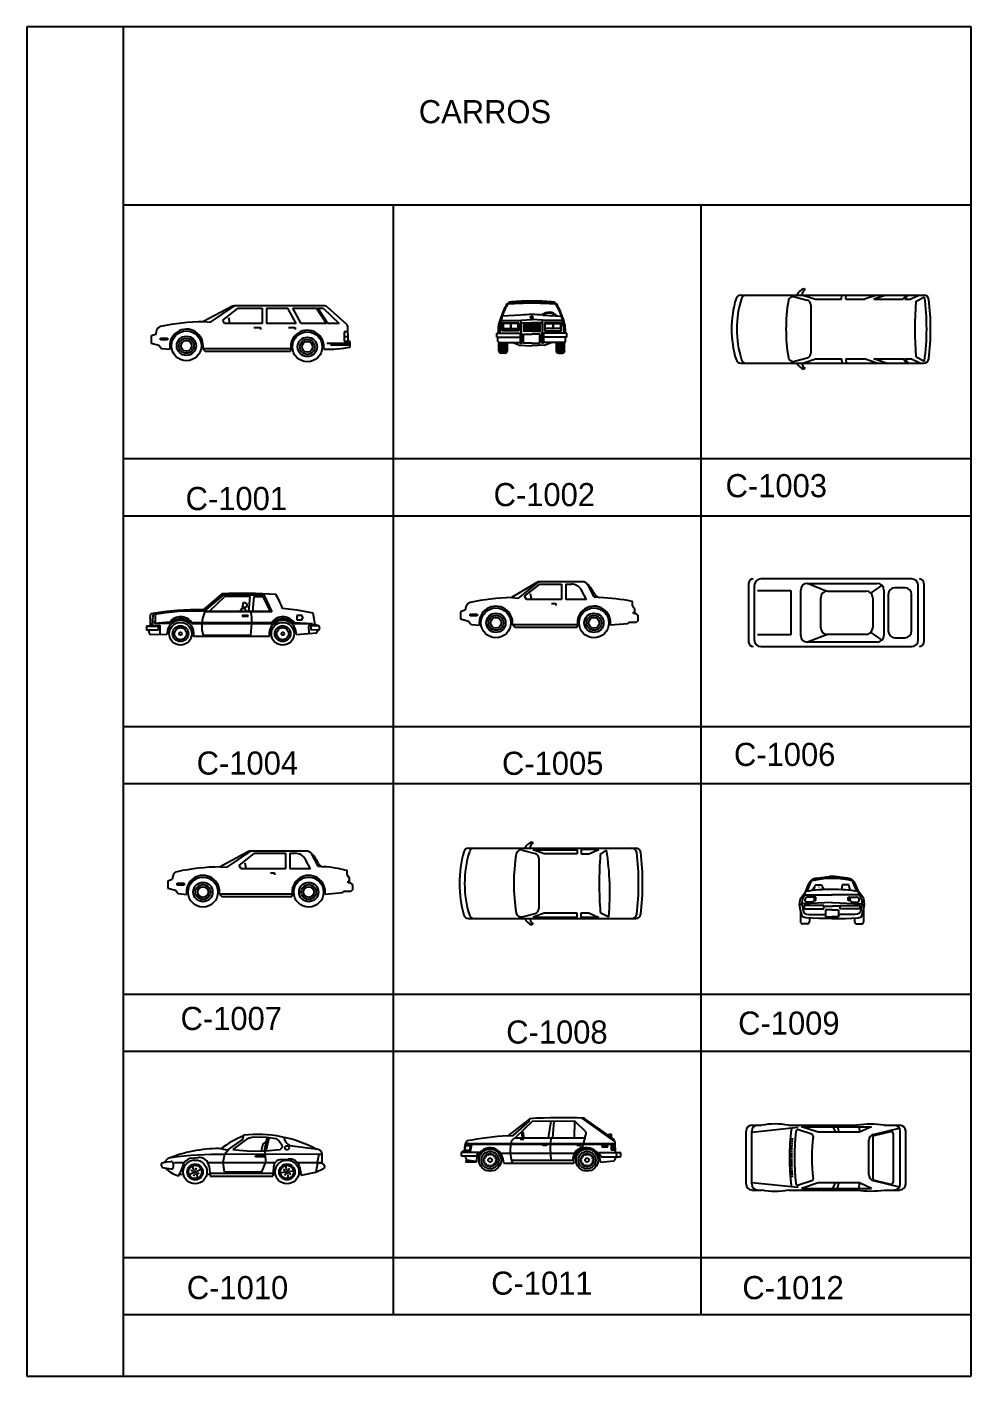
# Model space of a CAD drawing. Extents: x -106 to -5, y -44 to 31.
# Drawn here: x -106.35 to -81.85, y -5.33 to 29.67 of the extents above; entities that cross this region are included whole.
import ezdxf

# ---------------------------------------------------------------- set-up
doc = ezdxf.new("R2010")
doc.units = 0
doc.header["$LTSCALE"] = 100
doc.header["$MEASUREMENT"] = 0
for name, color, linetype in [('AUT', 2, 'CONTINUOUS'), ('C-CARRO', 2, 'CONTINUOUS'), ('FOLHA', 3, 'CONTINUOUS'), ('P-ARVORE', 2, 'CONTINUOUS')]:
    doc.layers.add(name, color=color, linetype=linetype)

# ---------------------------------------------------------------- blocks, each defined once
blk = doc.blocks.new('AUTG1L')
at = {"layer": 'AUT'}
for p, q in [((1.179, 1.41), (0.443, 1.015)), ((0.629, 1.004), (1.214, 1.403)), ((3.572, 1.425), (1.239, 1.425)), ((0.943, 1.052), (1.341, 1.367)), ((0.992, 0.968), (0.943, 1.052)), ((1.09, 1.12), (1.116, 0.988)), ((1.341, 1.367), (1.962, 1.367)), ((1.962, 1.367), (1.962, 0.968)), ((2.074, 1.367), (2.074, 0.968)), ((2.074, 1.367), (2.634, 1.367)), ((2.847, 0.968), (2.634, 1.367)), ((2.975, 0.968), (2.762, 1.367)), ((2.762, 1.367), (3.38, 1.367)), ((3.637, 0.968), (3.38, 1.367)), ((3.671, 0.968), (3.414, 1.367)), ((3.414, 1.367), (3.547, 1.367)), ((3.547, 1.367), (3.968, 0.968)), ((4.174, 0.935), (3.657, 1.393)), ((-0.781, 0.773), (-0.796, 0.686)), ((0.443, 1.015), (0.629, 1.004)), ((1.962, 0.968), (0.992, 0.968)), ((1.751, 0.861), (1.919, 0.861)), ((1.919, 0.861), (1.919, 0.808)), ((2.847, 0.968), (2.074, 0.968)), ((2.652, 0.861), (2.82, 0.861)), ((2.82, 0.861), (2.82, 0.808)), ((3.637, 0.968), (2.975, 0.968)), ((3.968, 0.968), (3.671, 0.968)), ((4.098, 0.752), (4.098, 0.513)), ((4.195, 0.752), (4.098, 0.752)), ((4.192, 0.889), (4.174, 0.935)), ((4.2, 0.508), (4.192, 0.889)), ((-0.796, 0.686), (-0.916, 0.645)), ((-0.916, 0.645), (-0.916, 0.461)), ((-0.916, 0.461), (-0.713, 0.407)), ((-0.713, 0.407), (-0.644, 0.32)), ((-0.67, 0.544), (-0.67, 0.59)), ((-0.67, 0.59), (-0.487, 0.59)), ((-0.487, 0.544), (-0.67, 0.544)), ((-0.487, 0.59), (-0.487, 0.544)), ((3.643, 0.46), (4.253, 0.46)), ((4.253, 0.404), (3.735, 0.404)), ((4.098, 0.633), (4.197, 0.633)), ((4.098, 0.513), (4.2, 0.513)), ((4.253, 0.498), (4.2, 0.508)), ((4.253, 0.355), (4.253, 0.498)), ((-0.644, 0.32), (-0.423, 0.301)), ((0.424, 0.308), (0.489, 0.249)), ((2.71, 0.308), (0.424, 0.308)), ((0.489, 0.249), (2.699, 0.249)), ((2.699, 0.249), (2.713, 0.284))]:
    blk.add_line(p, q, dxfattribs=at)
for centre, radius in [((0, 0.388), 0.388), ((3.138, 0.361), 0.388), ((0, 0.388), 0.251), ((0, 0.388), 0.194), ((0, 0.388), 0.138), ((3.138, 0.361), 0.251), ((3.138, 0.361), 0.194), ((3.138, 0.361), 0.138)]:
    blk.add_circle(centre, radius, dxfattribs=at)
for centre, radius, start, end in [((1.239, 1.298), 0.127, 90, 118.2288), ((1.285, 1.298), 0.127, 90, 124.3098), ((3.572, 1.298), 0.127, 48.4809, 90), ((-0.637, 0.748), 0.146, 103.7698, 170.0913), ((0.58, -5.219), 6.235, 91.2527, 101.5815), ((0, 0.388), 0.432, 349.2116, 191.6283), ((3.138, 0.361), 0.432, 351.5095, 190.2975), ((3.617, 3.818), 3.521, 269.1466, 280.402)]:
    blk.add_arc(centre, radius, start, end, dxfattribs=at)
blk = doc.blocks.new('AUTG1P')
at = {"layer": 'AUT'}
for p, q in [((0.236, 0.881), (4.992, 0.881)), ((1.631, 0.835), (1.964, 0.748)), ((1.847, 0.881), (2.175, 0.775)), ((1.911, 1.024), (1.87, 1.041)), ((2.175, 0.775), (2.851, 0.775)), ((2.851, 0.775), (2.859, 0.881)), ((2.962, 0.775), (2.971, 0.881)), ((2.962, 0.775), (3.453, 0.775)), ((3.773, 0.881), (3.453, 0.775)), ((4.014, 0.881), (3.694, 0.775)), ((3.694, 0.775), (4.455, 0.775)), ((4.543, 0.881), (4.455, 0.775)), ((4.584, 0.881), (4.496, 0.775)), ((4.496, 0.775), (4.649, 0.775)), ((4.882, 0.881), (4.649, 0.775)), ((4.786, 0.721), (5.007, 0.835)), ((2.058, 0.625), (2.058, -0.625)), ((0.236, -0.881), (4.991, -0.881)), ((1.631, -0.835), (1.964, -0.748)), ((1.847, -0.881), (2.175, -0.775)), ((1.911, -1.024), (1.87, -1.041)), ((2.175, -0.775), (2.851, -0.775)), ((2.851, -0.775), (2.859, -0.881)), ((2.962, -0.775), (3.453, -0.775)), ((2.962, -0.775), (2.971, -0.881)), ((3.773, -0.881), (3.453, -0.775)), ((3.694, -0.775), (4.455, -0.775)), ((4.014, -0.881), (3.694, -0.775)), ((4.543, -0.881), (4.455, -0.775)), ((4.496, -0.775), (4.649, -0.775)), ((4.584, -0.881), (4.496, -0.775)), ((4.882, -0.881), (4.649, -0.775)), ((4.786, -0.721), (5.006, -0.835))]:
    blk.add_line(p, q, dxfattribs=at)
for centre, radius, start, end in [((2.788, 0), 2.788, 163.488, 196.512), ((0.236, 0.754), 0.127, 90, 162.5507), ((2.771, 0), 2.636, 162.4547, 197.5453), ((0.378, 0.754), 0.127, 90, 161.4637), ((5.801, 0), 4.389, 170.3674, 189.6326), ((1.599, 0.713), 0.127, 75.2564, 170.0648), ((1.973, 0.757), 0.303, 109.7944, 155.6458), ((2.008, 0.871), 0.18, 122.3474, 176.7713), ((1.931, 0.625), 0.127, 0, 75.2564), ((14.082, 0), 9.324, 175.5628, 184.4372), ((4.992, 0.754), 0.127, 7.3566, 90), ((-1.104, 0.004), 6.167, 352.1826, 7.7434), ((-1.173, 0.004), 6.338, 352.9752, 6.9455), ((1.931, -0.625), 0.127, 284.7436, 0), ((0.236, -0.754), 0.127, 197.4493, 270), ((0.378, -0.754), 0.127, 198.5363, 270), ((1.599, -0.713), 0.127, 189.9352, 284.7436), ((1.973, -0.757), 0.303, 204.3542, 250.2056), ((2.008, -0.871), 0.18, 183.2287, 237.6526), ((4.991, -0.754), 0.127, 270, 352.5594)]:
    blk.add_arc(centre, radius, start, end, dxfattribs=at)
blk = doc.blocks.new('AUTM1F')
at = {"layer": 'AUT'}
for p, q in [((-0.791, 0.843), (-0.828, 0.848)), ((-0.799, 0.805), (-0.828, 0.672)), ((-0.8, 0.844), (-0.28, 0.844)), ((-0.776, 0.925), (-0.795, 0.806)), ((-0.284, 0.99), (-0.776, 0.964)), ((-0.767, 0.579), (-0.767, 0.788)), ((-0.767, 0.788), (-0.332, 0.788)), ((-0.747, 0.749), (-0.747, 0.657)), ((-0.574, 0.768), (-0.728, 0.768)), ((-0.555, 0.749), (-0.555, 0.657)), ((-0.542, 0.749), (-0.542, 0.657)), ((-0.369, 0.768), (-0.523, 0.768)), ((-0.35, 0.657), (-0.35, 0.749)), ((-0.332, 0.788), (-0.332, 0.579)), ((-0.28, 0.86), (0, 0.877)), ((-0.28, 0.525), (-0.28, 0.86)), ((-0.28, 0.788), (0, 0.788)), ((0, 0.744), (-0.231, 0.744)), ((0.28, 0.86), (0, 0.877)), ((0.28, 0.788), (0, 0.788)), ((0, 0.744), (0.231, 0.744)), ((0.28, 0.525), (0.28, 0.86)), ((0.8, 0.844), (0.28, 0.844)), ((0.284, 0.99), (0.776, 0.964)), ((0.767, 0.788), (0.332, 0.788)), ((0.332, 0.788), (0.332, 0.579)), ((0.35, 0.657), (0.35, 0.749)), ((0.369, 0.768), (0.523, 0.768)), ((0.542, 0.749), (0.542, 0.657)), ((0.555, 0.749), (0.555, 0.657)), ((0.574, 0.768), (0.728, 0.768)), ((0.747, 0.749), (0.747, 0.657)), ((0.767, 0.579), (0.767, 0.788)), ((0.776, 0.925), (0.795, 0.806)), ((0.791, 0.843), (0.828, 0.848)), ((0.799, 0.805), (0.828, 0.672)), ((-0.911, 0.516), (-0.303, 0.516)), ((-0.911, 0.415), (-0.911, 0.516)), ((-0.911, 0.415), (-0.303, 0.415)), ((-0.877, 0.305), (-0.877, 0.415)), ((-0.828, 0.672), (-0.828, 0.516)), ((-0.332, 0.579), (-0.767, 0.579)), ((-0.728, 0.638), (-0.574, 0.638)), ((-0.523, 0.638), (-0.369, 0.638)), ((-0.303, 0.525), (-0.303, 0.262)), ((-0.258, 0.525), (-0.303, 0.525)), ((-0.258, 0.262), (-0.258, 0.525)), ((-0.258, 0.415), (-0.213, 0.415)), ((0, 0.7), (-0.231, 0.7)), ((0, 0.656), (-0.231, 0.656)), ((0, 0.612), (-0.231, 0.612)), ((0, 0.568), (-0.231, 0.568)), ((-0.213, 0.26), (-0.213, 0.49)), ((-0.213, 0.49), (0, 0.49)), ((0, 0.7), (0.231, 0.7)), ((0, 0.656), (0.231, 0.656)), ((0, 0.612), (0.231, 0.612)), ((0, 0.568), (0.231, 0.568)), ((0.213, 0.49), (0, 0.49)), ((0.213, 0.26), (0.213, 0.49)), ((0.213, 0.415), (0.258, 0.415)), ((0.258, 0.525), (0.303, 0.525)), ((0.258, 0.262), (0.258, 0.525)), ((0.303, 0.525), (0.303, 0.262)), ((0.911, 0.516), (0.303, 0.516)), ((0.911, 0.415), (0.303, 0.415)), ((0.332, 0.579), (0.767, 0.579)), ((0.523, 0.638), (0.369, 0.638)), ((0.728, 0.638), (0.574, 0.638)), ((0.828, 0.672), (0.828, 0.516)), ((0.877, 0.305), (0.877, 0.415)), ((0.911, 0.415), (0.911, 0.516)), ((-0.853, 0.064), (-0.853, 0.275)), ((-0.844, 0.275), (-0.303, 0.275)), ((-0.835, 0.019), (-0.835, 0.275)), ((-0.79, 0), (-0.79, 0.275)), ((-0.699, 0), (-0.79, 0)), ((-0.745, 0), (-0.745, 0.275)), ((-0.699, 0), (-0.699, 0.275)), ((-0.654, 0.019), (-0.654, 0.275)), ((-0.636, 0.275), (-0.636, 0.064)), ((-0.334, 0.205), (-0.506, 0.274)), ((-0.334, 0.205), (0, 0.193)), ((-0.303, 0.262), (-0.258, 0.262)), ((-0.258, 0.275), (-0.213, 0.275)), ((0, 0.26), (-0.213, 0.26)), ((0, 0.26), (0.213, 0.26)), ((0.334, 0.205), (0, 0.193)), ((0.258, 0.275), (0.213, 0.275)), ((0.303, 0.262), (0.258, 0.262)), ((0.844, 0.275), (0.303, 0.275)), ((0.334, 0.205), (0.506, 0.274)), ((0.636, 0.275), (0.636, 0.064)), ((0.654, 0.019), (0.654, 0.275)), ((0.699, 0), (0.699, 0.275)), ((0.699, 0), (0.79, 0)), ((0.745, 0), (0.745, 0.275)), ((0.79, 0), (0.79, 0.275)), ((0.835, 0.019), (0.835, 0.275)), ((0.853, 0.064), (0.853, 0.275))]:
    blk.add_line(p, q, dxfattribs=at)
blk.add_circle((0, 0.927), 0.0306, dxfattribs=at)
for centre, radius, start, end in [((0.922, 0.374), 1.81, 151.3521, 162.173), ((0.654, 0.481), 1.502, 149.2485, 162.6299), ((-0.512, 1.154), 0.178, 94.3523, 150.4523), ((-0.548, 1.197), 0.102, 92.1583, 149.6553), ((-21.001, 544.482), 543.579, 272.15111, 272.21417), ((-21.001, 544.493), 543.579, 272.15597, 272.21417), ((0.076, -6.293), 7.648, 90.5709, 94.513), ((-0.076, -6.293), 7.648, 85.487, 89.4291), ((21.001, 544.493), 543.579, 267.78583, 267.84403), ((21.001, 544.482), 543.579, 267.78583, 267.84889), ((0.449, 0.781), 0.28, 42.5393, 131.317), ((0.512, 1.154), 0.178, 29.5477, 85.6477), ((0.548, 1.197), 0.102, 30.3447, 87.8417), ((-0.654, 0.481), 1.502, 17.3701, 30.7515), ((-0.922, 0.374), 1.81, 17.827, 28.6479), ((-0.043, 0.593), 0.83, 156.6262, 185.2936), ((-0.728, 0.749), 0.0191, 90, 180), ((-0.574, 0.749), 0.0191, 0, 90), ((-0.523, 0.749), 0.0191, 90, 180), ((-0.369, 0.749), 0.0191, 0, 90), ((0.076, -3.659), 4.663, 90.9364, 94.4278), ((-0.076, -3.659), 4.663, 85.5722, 89.0636), ((0.449, 0.781), 0.257, 48.1322, 125.8531), ((0.369, 0.749), 0.0191, 90, 180), ((0.523, 0.749), 0.0191, 0, 90), ((0.574, 0.749), 0.0191, 90, 180), ((0.728, 0.749), 0.0191, 0, 90), ((0.043, 0.593), 0.83, 354.7064, 23.3738), ((-0.728, 0.657), 0.0191, 180, 270), ((-0.574, 0.657), 0.0191, 270, 0), ((-0.523, 0.657), 0.0191, 180, 270), ((-0.369, 0.657), 0.0191, 270, 0), ((0.369, 0.657), 0.0191, 180, 270), ((0.523, 0.657), 0.0191, 270, 0), ((0.574, 0.657), 0.0191, 180, 270), ((0.728, 0.657), 0.0191, 270, 0), ((-0.839, 0.313), 0.0381, 192.4074, 270), ((-0.79, 0.064), 0.0635, 180, 270), ((-0.699, 0.064), 0.0635, 270, 360), ((0.699, 0.064), 0.0635, 180, 270), ((0.79, 0.064), 0.0635, 270, 0), ((0.839, 0.313), 0.0381, 270, 347.5926)]:
    blk.add_arc(centre, radius, start, end, dxfattribs=at)
blk = doc.blocks.new('AUTM1L')
at = {"layer": 'AUT'}
for p, q in [((1.076, 1.331), (0.592, 0.917)), ((1.116, 1.304), (0.613, 0.875)), ((1.155, 1.259), (0.756, 0.878)), ((1.093, 1.284), (1.02, 1.283)), ((1.116, 1.304), (2.166, 1.299)), ((1.807, 1.259), (1.155, 1.259)), ((1.623, 1.083), (1.625, 1.097)), ((1.625, 1.066), (1.623, 1.083)), ((1.625, 1.097), (1.637, 1.105)), ((1.625, 1.044), (1.625, 1.066)), ((1.637, 1.105), (1.655, 1.105)), ((1.655, 1.105), (1.674, 1.103)), ((1.674, 1.103), (1.691, 1.099)), ((1.691, 1.099), (1.705, 1.084)), ((1.705, 1.084), (1.714, 1.061)), ((1.714, 1.061), (1.72, 1.042)), ((1.773, 0.874), (1.807, 1.259)), ((1.877, 0.874), (1.91, 1.257)), ((1.91, 1.257), (2.141, 1.26)), ((2.141, 1.26), (2.324, 0.874)), ((2.166, 1.299), (2.369, 0.862)), ((-0.787, 0.695), (-0.768, 0.813)), ((-0.714, 0.78), (-0.734, 0.51)), ((-0.656, 0.791), (-0.656, 0.585)), ((2.346, 0.874), (0.613, 0.875)), ((0.687, 0.937), (0.615, 0.936)), ((2.369, 0.862), (0.639, 0.862)), ((1.55, 0.874), (1.601, 0.96)), ((1.597, 0.769), (1.597, 0.749)), ((1.753, 0.769), (1.597, 0.769)), ((1.597, 0.749), (1.753, 0.749)), ((1.601, 0.96), (1.631, 0.96)), ((1.605, 0.978), (1.611, 0.994)), ((1.655, 0.972), (1.605, 0.978)), ((1.611, 0.994), (1.618, 1.01)), ((1.618, 1.01), (1.62, 1.028)), ((1.62, 1.028), (1.625, 1.044)), ((1.631, 0.96), (1.648, 0.957)), ((1.648, 0.957), (1.67, 0.943)), ((1.691, 0.971), (1.655, 0.972)), ((1.67, 0.943), (1.692, 0.909)), ((1.705, 0.975), (1.691, 0.971)), ((1.692, 0.909), (1.701, 0.887)), ((1.701, 0.887), (1.705, 0.874)), ((1.714, 1.001), (1.705, 0.975)), ((1.72, 1.017), (1.714, 1.001)), ((1.72, 1.042), (1.72, 1.017)), ((1.753, 0.749), (1.753, 0.769)), ((3.028, 0.906), (2.645, 0.952)), ((3.16, 0.769), (3.019, 0.769)), ((3.019, 0.769), (3.019, 0.652)), ((3.444, 0.83), (3.028, 0.906)), ((3.16, 0.73), (3.16, 0.769)), ((3.498, 0.524), (3.444, 0.83)), ((-0.88, 0.486), (-0.881, 0.387)), ((-0.582, 0.387), (-0.881, 0.387)), ((-0.734, 0.51), (-0.88, 0.486)), ((-0.88, 0.486), (-0.582, 0.486)), ((-0.834, 0.388), (-0.812, 0.305)), ((-0.787, 0.695), (-0.79, 0.501)), ((-0.734, 0.51), (-0.534, 0.512)), ((-0.656, 0.585), (-0.728, 0.585)), ((-0.28, 0.592), (-0.672, 0.561)), ((-0.28, 0.561), (-0.672, 0.561)), ((-0.582, 0.486), (-0.582, 0.387)), ((-0.534, 0.512), (-0.534, 0.28)), ((0.294, 0.583), (2.361, 0.583)), ((0.294, 0.558), (2.348, 0.558)), ((1.846, 0.558), (1.815, 0.25)), ((2.348, 0.558), (2.372, 0.563)), ((2.361, 0.583), (2.372, 0.592)), ((2.946, 0.586), (3.423, 0.558)), ((2.946, 0.558), (3.423, 0.558)), ((3.019, 0.652), (3.16, 0.652)), ((3.16, 0.652), (3.16, 0.695)), ((3.326, 0.484), (3.333, 0.305)), ((3.498, 0.524), (3.364, 0.524)), ((3.384, 0.499), (3.384, 0.398)), ((3.601, 0.499), (3.384, 0.499)), ((3.384, 0.398), (3.612, 0.401)), ((3.601, 0.499), (3.498, 0.524)), ((3.536, 0.317), (3.569, 0.395)), ((3.612, 0.401), (3.601, 0.499)), ((-0.788, 0.286), (-0.357, 0.276)), ((-0.35, 0.3), (-0.293, 0.3)), ((0.291, 0.261), (0.352, 0.261)), ((0.344, 0.229), (2.308, 0.229)), ((1.815, 0.25), (0.588, 0.25)), ((2.304, 0.255), (2.361, 0.254)), ((2.946, 0.301), (3, 0.309)), ((3.002, 0.277), (3.536, 0.317))]:
    blk.add_line(p, q, dxfattribs=at)
for centre, radius in [((0, 0.294), 0.294), ((0, 0.294), 0.205), ((0, 0.294), 0.157), ((2.652, 0.294), 0.294), ((2.652, 0.294), 0.205), ((2.652, 0.294), 0.157), ((0, 0.294), 0.0365), ((2.652, 0.294), 0.0365)]:
    blk.add_circle(centre, radius, dxfattribs=at)
for centre, radius, start, end in [((1.599, -12.031), 13.373, 86.2497, 92.2389), ((0.67, 0.234), 2.102, 19.9761, 30.8934), ((0.589, -7.876), 8.795, 89.9654, 98.8779), ((0.335, -4.565), 5.447, 87.0768, 101.0978), ((0.004, 0.375), 0.358, 35.9669, 142.7528), ((1.38, 0.5), 0.83, 153.8259, 197.4876), ((1.069, 0.651), 0.783, 353.1756, 15.6219), ((2.657, 0.375), 0.358, 35.9669, 142.7528), ((3.159, 0.712), 0.0176, 273.1798, 86.8202), ((0, 0.294), 0.35, 348.7663, 182.8486), ((0.004, 0.283), 0.399, 43.3567, 135.363), ((2.652, 0.294), 0.35, 357.3058, 190.6785), ((2.656, 0.283), 0.399, 43.3567, 135.363), ((3.364, 0.486), 0.0381, 90, 182.3688), ((-0.787, 0.311), 0.0254, 194.794, 268.7224)]:
    blk.add_arc(centre, radius, start, end, dxfattribs=at)
blk = doc.blocks.new('AUTM2P')
at = {"layer": 'AUT'}
for p, q in [((0, 0.762), (0, -0.762)), ((0.144, 0.704), (0.144, -0.704)), ((4.23, 0.877), (0.316, 0.877)), ((1.524, 0.762), (3.336, 0.762)), ((2.013, 0.561), (1.524, 0.762)), ((3.17, 0.51), (3.458, 0.711)), ((4.402, -0.704), (4.402, 0.704)), ((4.546, 0.762), (4.546, -0.762)), ((0.23, 0.575), (1.093, 0.575)), ((1.093, 0.575), (1.093, -0.575)), ((1.351, -0.589), (1.351, 0.589)), ((1.869, -0.388), (1.869, 0.388)), ((2.042, 0.561), (3.048, 0.561)), ((3.221, 0.388), (3.221, -0.388)), ((3.508, 0.589), (3.508, -0.589)), ((3.623, 0.474), (3.623, -0.474)), ((4.054, 0.647), (3.796, 0.647)), ((4.227, -0.474), (4.227, 0.474)), ((1.093, -0.575), (0.23, -0.575)), ((2.042, -0.561), (1.524, -0.762)), ((3.048, -0.561), (2.042, -0.561)), ((3.17, -0.51), (3.458, -0.711)), ((3.796, -0.647), (4.054, -0.647)), ((0.316, -0.877), (4.23, -0.877)), ((3.336, -0.762), (1.524, -0.762))]:
    blk.add_line(p, q, dxfattribs=at)
for centre, radius, start, end in [((0.115, 0.762), 0.115, 90, 180), ((0.316, 0.704), 0.173, 90, 180), ((1.524, 0.589), 0.173, 90, 180), ((3.336, 0.589), 0.173, 0, 90), ((4.23, 0.704), 0.173, 0, 90), ((4.431, 0.762), 0.115, 0, 90), ((2.042, 0.388), 0.173, 90, 180), ((3.048, 0.388), 0.173, 0, 90), ((3.796, 0.474), 0.173, 90, 180), ((4.054, 0.474), 0.173, 0, 90), ((1.524, -0.589), 0.173, 180, 270), ((2.042, -0.388), 0.173, 180, 270), ((3.048, -0.388), 0.173, 270, 0), ((3.336, -0.589), 0.173, 270, 0), ((3.796, -0.474), 0.173, 180, 270), ((4.054, -0.474), 0.173, 270, 0), ((0.115, -0.762), 0.115, 180, 270), ((0.316, -0.704), 0.173, 180, 270), ((4.23, -0.704), 0.173, 270, 0), ((4.431, -0.762), 0.115, 270, 0)]:
    blk.add_arc(centre, radius, start, end, dxfattribs=at)
blk = doc.blocks.new('AUTM3L')
at = {"layer": 'AUT'}
for p, q in [((1.179, 1.438), (0.443, 1.042)), ((0.629, 1.031), (1.214, 1.431)), ((2.682, 1.453), (1.239, 1.453)), ((2.801, 1.402), (2.977, 1.061)), ((0.943, 1.079), (1.341, 1.394)), ((0.992, 0.995), (0.943, 1.079)), ((1.09, 1.147), (1.116, 1.016)), ((1.341, 1.394), (2.141, 1.394)), ((2.141, 1.394), (2.141, 0.995)), ((2.253, 1.394), (2.253, 0.995)), ((2.253, 1.394), (2.391, 1.394)), ((2.787, 0.995), (2.66, 1.233)), ((2.977, 1.061), (3.068, 1.061)), ((-0.796, 0.713), (-0.916, 0.673)), ((-0.781, 0.8), (-0.796, 0.713)), ((0.443, 1.042), (0.629, 1.031)), ((2.141, 0.995), (0.992, 0.995)), ((1.751, 0.889), (1.859, 0.889)), ((1.859, 0.889), (1.859, 0.835)), ((2.787, 0.995), (2.253, 0.995)), ((3.744, 0.833), (3.744, 0.92)), ((3.8, 0.762), (3.762, 0.794)), ((3.8, 0.668), (3.8, 0.762)), ((-0.916, 0.673), (-0.916, 0.488)), ((-0.916, 0.488), (-0.713, 0.434)), ((-0.713, 0.434), (-0.644, 0.348)), ((-0.67, 0.617), (-0.487, 0.617)), ((-0.67, 0.571), (-0.67, 0.617)), ((-0.487, 0.571), (-0.67, 0.571)), ((-0.487, 0.617), (-0.487, 0.571)), ((3.62, 0.365), (3.17, 0.325)), ((3.645, 0.401), (3.62, 0.365)), ((3.84, 0.401), (3.645, 0.401)), ((3.767, 0.668), (3.8, 0.668)), ((3.767, 0.627), (3.767, 0.668)), ((3.827, 0.627), (3.767, 0.627)), ((3.879, 0.586), (3.827, 0.627)), ((3.879, 0.442), (3.84, 0.401)), ((3.879, 0.586), (3.879, 0.442)), ((-0.644, 0.348), (-0.427, 0.329)), ((2.315, 0.335), (0.428, 0.335)), ((0.428, 0.335), (0.489, 0.277)), ((0.489, 0.277), (2.304, 0.277)), ((2.304, 0.277), (2.319, 0.311))]:
    blk.add_line(p, q, dxfattribs=at)
for centre, radius in [((0, 0.388), 0.388), ((2.743, 0.388), 0.388), ((0, 0.388), 0.251), ((0, 0.388), 0.194), ((0, 0.388), 0.138), ((2.743, 0.388), 0.251), ((2.743, 0.388), 0.194), ((2.743, 0.388), 0.138)]:
    blk.add_circle(centre, radius, dxfattribs=at)
for centre, radius, start, end in [((1.239, 1.326), 0.127, 90, 118.2288), ((1.285, 1.326), 0.127, 90, 124.3098), ((2.682, 1.3), 0.152, 62.2514, 90), ((2.638, 1.217), 0.246, 45.9467, 62.2514), ((2.391, 1.089), 0.305, 28.1094, 90), ((2.158, 0.721), 0.936, 25.9258, 45.9467), ((3.137, 1.197), 0.152, 205.9258, 266.5266), ((-0.637, 0.775), 0.146, 103.7698, 170.0913), ((0.58, -5.191), 6.235, 91.2527, 101.5815), ((0, 0.388), 0.432, 352.8998, 187.8765), ((2.743, 0.388), 0.432, 351.5095, 190.2975), ((2.956, -1.788), 2.838, 74.2736, 86.5266), ((3.719, 0.92), 0.0254, 0, 74.2736), ((3.795, 0.833), 0.0508, 180, 229.3987)]:
    blk.add_arc(centre, radius, start, end, dxfattribs=at)
blk = doc.blocks.new('AUTM3P')
at = {"layer": 'AUT'}
for p, q in [((1.911, 1.053), (1.87, 1.071)), ((0.236, 0.911), (4.582, 0.911)), ((1.631, 0.865), (1.964, 0.777)), ((1.916, 0.872), (3.053, 0.872)), ((2.198, 0.768), (1.916, 0.872)), ((3.053, 0.768), (2.198, 0.768)), ((3.053, 0.872), (3.053, 0.768)), ((3.617, 0.883), (3.16, 0.883)), ((3.16, 0.883), (3.16, 0.766)), ((3.16, 0.766), (3.355, 0.766)), ((3.355, 0.766), (3.617, 0.883)), ((3.655, 0.751), (3.816, 0.864)), ((2.058, 0.654), (2.058, -0.654)), ((0.236, -0.911), (4.581, -0.911)), ((1.631, -0.865), (1.964, -0.777)), ((2.198, -0.768), (1.916, -0.872)), ((1.916, -0.872), (3.053, -0.872)), ((3.053, -0.768), (2.198, -0.768)), ((3.053, -0.872), (3.053, -0.768)), ((3.16, -0.883), (3.16, -0.766)), ((3.16, -0.766), (3.355, -0.766)), ((3.617, -0.883), (3.16, -0.883)), ((3.355, -0.766), (3.617, -0.883)), ((3.655, -0.751), (3.875, -0.864)), ((1.911, -1.053), (1.87, -1.071))]:
    blk.add_line(p, q, dxfattribs=at)
for centre, radius, start, end in [((1.973, 0.786), 0.303, 109.7944, 155.6458), ((2.008, 0.9), 0.18, 122.3474, 176.7713), ((2.993, 0), 2.993, 164.0673, 195.9327), ((0.236, 0.784), 0.127, 90, 162.5507), ((2.964, 0), 2.829, 163.0675, 196.9325), ((0.378, 0.784), 0.127, 90, 161.4637), ((6.155, 0), 4.743, 170.7342, 189.2658), ((1.599, 0.742), 0.127, 75.2564, 170.0648), ((1.931, 0.654), 0.127, 0, 75.2564), ((13.72, 0), 10.093, 175.7353, 184.2647), ((-2.706, -0.221), 6.611, 354.4202, 9.448), ((4.478, 0.784), 0.127, 7.3566, 90), ((4.582, 0.784), 0.127, 7.3566, 90), ((-2.175, 0.004), 6.825, 353.2311, 6.6925), ((-2.07, 0.004), 6.825, 353.2311, 6.6925), ((1.931, -0.654), 0.127, 284.7436, 0), ((0.236, -0.784), 0.127, 197.4493, 270), ((0.378, -0.784), 0.127, 198.5363, 270), ((1.599, -0.742), 0.127, 189.9352, 284.7436), ((1.973, -0.786), 0.303, 204.3542, 250.2056), ((2.008, -0.9), 0.18, 183.2287, 237.6526), ((4.477, -0.784), 0.127, 270, 352.5594), ((4.581, -0.784), 0.127, 270, 352.5594)]:
    blk.add_arc(centre, radius, start, end, dxfattribs=at)
blk = doc.blocks.new('AUTP1F')
at = {"layer": 'AUT'}
for p, q in [((-0.644, 0.842), (-0.54, 1.101)), ((-0.403, 1.187), (-0.071, 1.224)), ((0.403, 1.187), (0.071, 1.224)), ((0.644, 0.842), (0.54, 1.101)), ((-0.822, 0.659), (-0.683, 0.842)), ((-0.698, 0.749), (-0.687, 0.836)), ((-0.696, 0.749), (0.002, 0.749)), ((-0.683, 0.842), (-0.612, 1.026)), ((-0.469, 0.866), (-0.434, 1.013)), ((-0.434, 1.013), (-0.267, 1.013)), ((-0.267, 1.013), (-0.242, 0.888)), ((0.696, 0.749), (-0.002, 0.749)), ((0.267, 1.013), (0.242, 0.888)), ((0.434, 1.013), (0.267, 1.013)), ((0.469, 0.866), (0.434, 1.013)), ((0.683, 0.842), (0.612, 1.026)), ((0.822, 0.659), (0.683, 0.842)), ((0.698, 0.749), (0.687, 0.836)), ((-0.845, 0.503), (-0.822, 0.659)), ((-0.819, 0.352), (-0.845, 0.503)), ((-0.773, 0.482), (-0.831, 0.508)), ((-0.819, 0.352), (-0.819, 0.051)), ((-0.765, 0.183), (-0.819, 0.352)), ((-0.773, 0.482), (-0.741, 0.313)), ((-0.011, 0.556), (-0.75, 0.518)), ((-0.72, 0.475), (-0.72, 0.391)), ((-0.703, 0.475), (-0.72, 0.475)), ((-0.72, 0.391), (-0.211, 0.391)), ((-0.211, 0.475), (-0.703, 0.475)), ((-0.682, 0.558), (-0.696, 0.586)), ((-0.505, 0.57), (-0.682, 0.558)), ((-0.461, 0.696), (-0.628, 0.696)), ((-0.465, 0.602), (-0.505, 0.57)), ((-0.461, 0.696), (-0.465, 0.602)), ((-0.465, 0.602), (-0.419, 0.602)), ((-0.419, 0.696), (-0.461, 0.696)), ((-0.419, 0.602), (-0.419, 0.696)), ((-0.211, 0.391), (-0.211, 0.475)), ((-0.19, 0.456), (-0.008, 0.456)), ((0.002, 0.359), (-0.172, 0.359)), ((-0.172, 0.359), (-0.172, 0.183)), ((-0.011, 0.556), (0.011, 0.556)), ((-0.008, 0.456), (0.008, 0.456)), ((-0.002, 0.359), (0.172, 0.359)), ((0.19, 0.456), (0.008, 0.456)), ((0.011, 0.556), (0.75, 0.518)), ((0.172, 0.359), (0.172, 0.183)), ((0.211, 0.475), (0.703, 0.475)), ((0.211, 0.391), (0.211, 0.475)), ((0.72, 0.391), (0.211, 0.391)), ((0.419, 0.696), (0.461, 0.696)), ((0.419, 0.602), (0.419, 0.696)), ((0.465, 0.602), (0.419, 0.602)), ((0.461, 0.696), (0.465, 0.602)), ((0.461, 0.696), (0.628, 0.696)), ((0.465, 0.602), (0.505, 0.57)), ((0.505, 0.57), (0.682, 0.558)), ((0.682, 0.558), (0.696, 0.586)), ((0.703, 0.475), (0.72, 0.475)), ((0.72, 0.475), (0.72, 0.391)), ((0.773, 0.482), (0.741, 0.313)), ((0.765, 0.183), (0.819, 0.352)), ((0.773, 0.482), (0.831, 0.508)), ((0.819, 0.352), (0.845, 0.503)), ((0.819, 0.352), (0.819, 0.051)), ((0.845, 0.503), (0.822, 0.659)), ((-0.637, 0), (-0.768, 0)), ((-0.677, 0.159), (-0.765, 0.183)), ((-0.741, 0.313), (-0.716, 0.278)), ((-0.716, 0.278), (-0.664, 0.253)), ((-0.346, 0.137), (-0.677, 0.159)), ((-0.664, 0.253), (-0.599, 0.242)), ((-0.599, 0.242), (-0.172, 0.244)), ((-0.586, 0.15), (-0.586, 0.051)), ((0.002, 0.137), (-0.346, 0.137)), ((-0.172, 0.183), (0.006, 0.182)), ((0.172, 0.183), (-0.006, 0.182)), ((-0.002, 0.137), (0.346, 0.137)), ((0.599, 0.242), (0.172, 0.244)), ((0.346, 0.137), (0.677, 0.159)), ((0.586, 0.15), (0.586, 0.051)), ((0.664, 0.253), (0.599, 0.242)), ((0.637, 0), (0.768, 0)), ((0.716, 0.278), (0.664, 0.253)), ((0.677, 0.159), (0.765, 0.183)), ((0.741, 0.313), (0.716, 0.278))]:
    blk.add_line(p, q, dxfattribs=at)
for centre, radius, start, end in [((-0.375, 0.934), 0.254, 96.3839, 158.9087), ((0.007, -1.037), 2.215, 75.5603, 104.9454), ((0, 0.593), 0.635, 83.6161, 96.3839), ((0.375, 0.934), 0.254, 21.0913, 83.6161), ((-0.515, 0.552), 0.267, 132.5443, 195.2659), ((-0.052, -2.762), 3.653, 89.0927, 100.0145), ((-0.35, 0.795), 0.184, 122.4491, 158.8894), ((-0.35, 0.795), 0.159, 133.0296, 153.7604), ((-0.35, 0.795), 0.159, 85.1087, 86.0003), ((-0.35, 0.795), 0.184, 30.7149, 58.8305), ((-0.35, 0.795), 0.159, 35.8439, 49.5745), ((0.052, -2.762), 3.653, 79.9855, 90.9073), ((0.515, 0.552), 0.267, 344.7341, 47.4557), ((-0.628, 0.62), 0.0762, 90, 206.0179), ((0.628, 0.62), 0.0762, 333.9821, 90), ((-0.768, 0.051), 0.0508, 180, 270.1507), ((-0.637, 0.051), 0.0508, 270.1507, 0), ((0.637, 0.051), 0.0508, 180, 269.8493), ((0.768, 0.051), 0.0508, 269.8493, 0)]:
    blk.add_arc(centre, radius, start, end, dxfattribs=at)
blk = doc.blocks.new('AUTP1L')
at = {"layer": 'AUT'}
for p, q in [((0.843, 0.873), (1.221, 1.143)), ((1.289, 1.128), (0.98, 0.895)), ((1.859, 1.199), (1.538, 1.207)), ((1.797, 0.857), (1.873, 1.19)), ((1.843, 0.857), (1.92, 1.19)), ((2.092, 1.17), (1.859, 1.199)), ((2.266, 0.981), (2.177, 1.117)), ((0.829, 0.878), (0.628, 0.917)), ((0.766, 0.763), (0.722, 0.553)), ((3.219, 0.769), (0.758, 0.758)), ((0.869, 0.882), (0.766, 0.763)), ((0.98, 0.895), (1.15, 0.871)), ((1.15, 0.871), (1.458, 0.849)), ((1.458, 0.849), (1.821, 0.858)), ((1.567, 0.7), (1.567, 0.73)), ((1.567, 0.73), (1.81, 0.73)), ((1.749, 0.995), (1.711, 0.859)), ((1.81, 0.73), (1.81, 0.7)), ((1.829, 0.762), (1.814, 0.86)), ((1.823, 0.858), (2.199, 0.892)), ((1.836, 0.563), (1.829, 0.762)), ((2.217, 0.9), (2.262, 0.943)), ((3.194, 0.887), (2.46, 0.99)), ((3.177, 0.568), (3.219, 0.769)), ((3.219, 0.769), (3.297, 0.77)), ((3.297, 0.538), (3.297, 0.77)), ((-0.853, 0.427), (-0.619, 0.387)), ((-0.845, 0.548), (-0.737, 0.573)), ((-0.794, 0.56), (-0.712, 0.653)), ((-0.737, 0.573), (-0.626, 0.583)), ((-0.561, 0.435), (-0.561, 0.523)), ((-0.28, 0.546), (-0.538, 0.546)), ((-0.376, 0.291), (-0.328, 0.431)), ((-0.093, 0.669), (0.078, 0.687)), ((-0.024, 0.361), (-0.064, 0.445)), ((0.02, 0.363), (0.04, 0.417)), ((0.052, 0.333), (0.136, 0.372)), ((0.329, 0.558), (2.085, 0.558)), ((0.362, 0.461), (0.393, 0.199)), ((0.722, 0.553), (0.758, 0.312)), ((1.81, 0.7), (1.567, 0.7)), ((1.728, 0.312), (1.836, 0.563)), ((2.038, 0.437), (2.015, 0.199)), ((2.229, 0.632), (2.413, 0.64)), ((2.339, 0.342), (2.292, 0.375)), ((2.376, 0.365), (2.36, 0.457)), ((2.419, 0.356), (2.453, 0.403)), ((2.651, 0.558), (3.282, 0.558)), ((2.708, 0.454), (2.757, 0.227)), ((3.175, 0.538), (3.136, 0.302)), ((3.136, 0.302), (3.331, 0.396)), ((3.297, 0.538), (3.175, 0.538)), ((3.346, 0.493), (3.297, 0.538)), ((-0.433, 0.211), (-0.376, 0.291)), ((-0.404, 0.252), (-0.302, 0.245)), ((-0.052, 0.284), (-0.136, 0.245)), ((-0.054, 0.328), (-0.109, 0.348)), ((-0.02, 0.255), (-0.04, 0.2)), ((0.024, 0.257), (0.064, 0.172)), ((0.054, 0.289), (0.109, 0.269)), ((0.387, 0.249), (0.3, 0.235)), ((0.383, 0.279), (2.023, 0.279)), ((0.393, 0.199), (2.015, 0.199)), ((0.758, 0.312), (1.728, 0.312)), ((2.019, 0.235), (2.084, 0.247)), ((2.33, 0.299), (2.238, 0.283)), ((2.354, 0.262), (2.32, 0.214)), ((2.396, 0.252), (2.413, 0.16)), ((2.433, 0.276), (2.481, 0.242)), ((2.443, 0.319), (2.535, 0.335)), ((2.742, 0.296), (2.695, 0.29)), ((2.757, 0.227), (3.136, 0.302))]:
    blk.add_line(p, q, dxfattribs=at)
for centre, radius in [((2.386, 0.935), 0.0531), ((0, 0.309), 0.309), ((0, 0.309), 0.205), ((0, 0.309), 0.174), ((2.386, 0.309), 0.309), ((2.386, 0.309), 0.205), ((2.386, 0.309), 0.174), ((0, 0.309), 0.0277), ((2.386, 0.309), 0.0277)]:
    blk.add_circle(centre, radius, dxfattribs=at)
for centre, radius, start, end in [((2.455, -1.529), 3.024, 113.3534, 126.2465), ((1.099, 1.246), 0.16, 319.9069, 4.4025), ((1.629, -1.942), 3.222, 61.6196, 96.5984), ((1.527, 0.811), 0.396, 88.4688, 126.9706), ((1.837, 0.989), 0.0885, 83.5241, 175.9575), ((2.077, 1.052), 0.119, 33.1821, 82.8586), ((2.637, 1.288), 0.346, 193.1854, 239.1533), ((0.651, -2.732), 3.649, 90.3607, 111.9314), ((0.568, -8.18), 8.94, 88.7812, 97.7125), ((1.82, 0.888), 0.0297, 271.4097, 275.1074), ((2.196, 0.921), 0.0297, 275.1074, 314.3334), ((2.241, 0.965), 0.0297, 314.3334, 33.1821), ((3.178, 0.77), 0.119, 359.991, 82.0225), ((-0.812, 0.485), 0.0708, 117.0337, 235.18), ((-0.314, 0.778), 0.579, 219.2705, 258.1038), ((-0.62, 0.523), 0.0594, 0, 94.9448), ((-0.611, 0.435), 0.0495, 260.2315, 0), ((-0.032, 0.374), 0.302, 101.7033, 169.0834), ((0.103, 0.427), 0.261, 7.4737, 95.5038), ((2.242, 0.428), 0.204, 93.5675, 177.5653), ((2.46, 0.386), 0.257, 15.1091, 100.355), ((3.305, 0.449), 0.0594, 295.7411, 47.0953)]:
    blk.add_arc(centre, radius, start, end, dxfattribs=at)
blk = doc.blocks.new('AUTP2L')
at = {"layer": 'AUT'}
for p, q in [((1.029, 1.361), (0.456, 0.919)), ((0.596, 0.93), (1.034, 1.304)), ((1.096, 1.291), (0.662, 0.876)), ((1.034, 1.304), (0.969, 1.314)), ((2.202, 1.301), (1.096, 1.291)), ((1.572, 1.295), (1.507, 0.866)), ((1.65, 1.296), (1.623, 0.866)), ((2.192, 1.301), (2.181, 0.866)), ((2.481, 1.025), (2.202, 1.301)), ((3.24, 0.772), (2.387, 1.375)), ((3.182, 0.851), (2.458, 1.363)), ((-0.608, 0.784), (-0.665, 0.542)), ((-0.628, 0.716), (3.247, 0.716)), ((0.456, 0.919), (0.596, 0.93)), ((0.645, 0.866), (2.456, 0.866)), ((0.777, 0.834), (0.877, 0.834)), ((0.863, 1), (0.825, 0.995)), ((0.841, 0.875), (0.825, 0.995)), ((0.833, 0.935), (0.827, 0.834)), ((0.879, 0.88), (0.841, 0.875)), ((0.879, 0.88), (0.863, 1)), ((1.572, 0.866), (1.56, 0.59)), ((2.456, 0.866), (2.387, 0.624)), ((2.456, 0.866), (2.493, 0.972)), ((3.049, 0.946), (3.139, 0.966)), ((3.139, 0.966), (3.14, 0.882)), ((3.14, 0.886), (3.14, 0.886)), ((3.258, 0.483), (3.246, 0.734)), ((-0.665, 0.542), (-0.754, 0.489)), ((-0.302, 0.489), (-0.754, 0.489)), ((-0.754, 0.489), (-0.754, 0.395)), ((-0.754, 0.395), (-0.377, 0.395)), ((-0.518, 0.511), (-0.717, 0.511)), ((-0.536, 0.533), (-0.68, 0.533)), ((-0.628, 0.395), (-0.645, 0.362)), ((-0.645, 0.362), (-0.611, 0.298)), ((-0.636, 0.666), (-0.509, 0.666)), ((-0.632, 0.683), (-0.484, 0.683)), ((-0.628, 0.698), (3.248, 0.698)), ((-0.509, 0.666), (-0.536, 0.533)), ((-0.484, 0.683), (-0.518, 0.511)), ((-0.153, 0.362), (-0.127, 0.351)), ((-0.135, 0.331), (-0.127, 0.351)), ((-0.128, 0.399), (-0.108, 0.379)), ((-0.113, 0.414), (-0.092, 0.394)), ((-0.108, 0.379), (-0.092, 0.394)), ((-0.075, 0.44), (-0.064, 0.413)), ((-0.064, 0.413), (-0.044, 0.421)), ((-0.055, 0.448), (-0.044, 0.421)), ((-0.011, 0.457), (-0.011, 0.428)), ((-0.011, 0.428), (0.011, 0.428)), ((0.011, 0.457), (0.011, 0.428)), ((0.055, 0.448), (0.044, 0.421)), ((0.044, 0.421), (0.064, 0.413)), ((0.075, 0.44), (0.064, 0.413)), ((0.113, 0.414), (0.092, 0.394)), ((0.092, 0.394), (0.108, 0.379)), ((0.128, 0.399), (0.108, 0.379)), ((0.153, 0.362), (0.127, 0.351)), ((0.127, 0.351), (0.135, 0.331)), ((0.272, 0.468), (2.194, 0.468)), ((1.369, 0.669), (1.369, 0.698)), ((1.463, 0.669), (1.369, 0.669)), ((1.463, 0.698), (1.463, 0.669)), ((1.56, 0.59), (1.579, 0.283)), ((2.263, 0.669), (2.263, 0.698)), ((2.357, 0.669), (2.263, 0.669)), ((2.357, 0.698), (2.357, 0.669)), ((2.364, 0.362), (2.391, 0.351)), ((2.382, 0.331), (2.391, 0.351)), ((2.389, 0.399), (2.409, 0.379)), ((2.405, 0.414), (2.425, 0.394)), ((2.409, 0.379), (2.425, 0.394)), ((2.442, 0.44), (2.453, 0.413)), ((2.453, 0.413), (2.473, 0.421)), ((2.462, 0.448), (2.473, 0.421)), ((2.506, 0.457), (2.506, 0.428)), ((2.506, 0.428), (2.528, 0.428)), ((2.528, 0.457), (2.528, 0.428)), ((2.572, 0.448), (2.561, 0.421)), ((2.561, 0.421), (2.581, 0.413)), ((2.592, 0.44), (2.581, 0.413)), ((2.63, 0.414), (2.61, 0.394)), ((2.61, 0.394), (2.625, 0.379)), ((2.645, 0.399), (2.625, 0.379)), ((2.67, 0.362), (2.644, 0.351)), ((2.644, 0.351), (2.652, 0.331)), ((2.82, 0.483), (3.364, 0.483)), ((3.055, 0.662), (2.899, 0.662)), ((2.899, 0.662), (2.899, 0.628)), ((2.899, 0.628), (3.055, 0.628)), ((2.9, 0.372), (3.365, 0.372)), ((3.055, 0.628), (3.055, 0.662)), ((3.141, 0.682), (3.141, 0.552)), ((3.249, 0.682), (3.141, 0.682)), ((3.141, 0.552), (3.255, 0.552)), ((3.166, 0.662), (3.237, 0.662)), ((3.166, 0.636), (3.237, 0.636)), ((3.166, 0.607), (3.237, 0.607)), ((3.166, 0.575), (3.237, 0.575)), ((3.236, 0.288), (3.261, 0.354)), ((3.263, 0.364), (3.263, 0.372)), ((3.288, 0.372), (3.283, 0.483)), ((3.391, 0.398), (3.389, 0.459)), ((-0.611, 0.298), (-0.638, 0.241)), ((-0.638, 0.241), (-0.352, 0.241)), ((-0.352, 0.248), (-0.617, 0.286)), ((-0.17, 0.297), (-0.141, 0.297)), ((-0.17, 0.276), (-0.141, 0.276)), ((-0.161, 0.342), (-0.135, 0.331)), ((-0.161, 0.231), (-0.135, 0.242)), ((-0.153, 0.212), (-0.127, 0.222)), ((-0.141, 0.276), (-0.141, 0.297)), ((-0.127, 0.222), (-0.135, 0.242)), ((-0.128, 0.174), (-0.108, 0.194)), ((-0.113, 0.159), (-0.092, 0.179)), ((-0.092, 0.179), (-0.108, 0.194)), ((-0.075, 0.134), (-0.064, 0.16)), ((-0.044, 0.152), (-0.064, 0.16)), ((-0.055, 0.125), (-0.044, 0.152)), ((-0.011, 0.117), (-0.011, 0.145)), ((0.011, 0.145), (-0.011, 0.145)), ((0.011, 0.117), (0.011, 0.145)), ((0.064, 0.16), (0.044, 0.152)), ((0.055, 0.125), (0.044, 0.152)), ((0.075, 0.134), (0.064, 0.16)), ((0.108, 0.194), (0.092, 0.179)), ((0.113, 0.159), (0.092, 0.179)), ((0.128, 0.174), (0.108, 0.194)), ((0.135, 0.242), (0.127, 0.222)), ((0.153, 0.212), (0.127, 0.222)), ((0.161, 0.342), (0.135, 0.331)), ((0.161, 0.231), (0.135, 0.242)), ((0.17, 0.297), (0.141, 0.297)), ((0.141, 0.297), (0.141, 0.276)), ((0.17, 0.276), (0.141, 0.276)), ((0.354, 0.21), (0.336, 0.32)), ((0.354, 0.21), (2.169, 0.21)), ((0.556, 0.283), (2.148, 0.283)), ((2.347, 0.297), (2.376, 0.297)), ((2.347, 0.276), (2.376, 0.276)), ((2.356, 0.342), (2.382, 0.331)), ((2.356, 0.231), (2.382, 0.242)), ((2.364, 0.212), (2.391, 0.222)), ((2.376, 0.276), (2.376, 0.297)), ((2.391, 0.222), (2.382, 0.242)), ((2.389, 0.174), (2.409, 0.194)), ((2.405, 0.159), (2.425, 0.179)), ((2.425, 0.179), (2.409, 0.194)), ((2.442, 0.134), (2.453, 0.16)), ((2.473, 0.152), (2.453, 0.16)), ((2.462, 0.125), (2.473, 0.152)), ((2.528, 0.145), (2.506, 0.145)), ((2.506, 0.117), (2.506, 0.145)), ((2.528, 0.117), (2.528, 0.145)), ((2.581, 0.16), (2.561, 0.152)), ((2.572, 0.125), (2.561, 0.152)), ((2.592, 0.134), (2.581, 0.16)), ((2.625, 0.194), (2.61, 0.179)), ((2.63, 0.159), (2.61, 0.179)), ((2.645, 0.174), (2.625, 0.194)), ((2.652, 0.242), (2.644, 0.222)), ((2.67, 0.212), (2.644, 0.222)), ((2.678, 0.342), (2.652, 0.331)), ((2.678, 0.231), (2.652, 0.242)), ((2.659, 0.297), (2.659, 0.276)), ((2.687, 0.297), (2.659, 0.297)), ((2.687, 0.276), (2.659, 0.276)), ((2.867, 0.235), (2.853, 0.32)), ((2.867, 0.235), (3.215, 0.272))]:
    blk.add_line(p, q, dxfattribs=at)
for centre, radius in [((0, 0.287), 0.287), ((0, 0.287), 0.226), ((0, 0.287), 0.17), ((2.517, 0.287), 0.287), ((2.517, 0.287), 0.226), ((2.517, 0.287), 0.17), ((2.517, 0.287), 0.17), ((0, 0.287), 0.0512), ((2.517, 0.287), 0.0512)]:
    blk.add_circle(centre, radius, dxfattribs=at)
for centre, radius, start, end in [((1.827, -9.854), 11.243, 86.9155, 94.0691), ((2.429, 1.322), 0.0508, 54.7306, 86.9155), ((-0.265, 0.574), 0.402, 148.5424, 184.6428), ((1.019, -7.758), 8.696, 93.7101, 100.7798), ((1.385, 0.532), 0.866, 162.5385, 201.8172), ((0.814, 0.584), 0.329, 117.4805, 140.7736), ((2.445, 0.989), 0.0508, 340.8956, 45.2304), ((3.094, 0.727), 0.152, 2.5427, 54.7306), ((-0.377, 0.42), 0.0254, 270, 334.7448), ((-0.041, 0.261), 0.346, 138.8974, 154.7448), ((-0.006, 0.261), 0.346, 9.6632, 183.417), ((2.493, 0.296), 0.345, 107.9625, 182.0337), ((2.511, 0.261), 0.346, 9.6632, 188.4814), ((2.554, 0.261), 0.346, 21.4328, 39.8655), ((2.9, 0.397), 0.0254, 201.4328, 270), ((3.238, 0.363), 0.0254, 339.0363, 2.5427), ((3.364, 0.458), 0.0254, 1.2296, 90), ((3.365, 0.397), 0.0254, 270, 1.2296), ((3.213, 0.298), 0.0254, 276.1619, 339.0363)]:
    blk.add_arc(centre, radius, start, end, dxfattribs=at)
blk = doc.blocks.new('AUTP2P')
at = {"layer": 'AUT'}
for p, q in [((1.355, 0.777), (0.146, 0.653)), ((0.152, 0.841), (0.398, 0.841)), ((1.101, 0.841), (2.879, 0.841)), ((1.704, 0.605), (1.36, 0.716)), ((1.867, 0.657), (1.438, 0.802)), ((1.438, 0.802), (3.253, 0.802)), ((2.254, 0.802), (2.322, 0.657)), ((2.373, 0.802), (2.409, 0.657)), ((2.931, 0.802), (2.946, 0.657)), ((3.253, 0.802), (2.946, 0.657)), ((3.302, 0.598), (3.977, 0.762)), ((3.586, 0.841), (3.991, 0.841)), ((0, -0.688), (0, 0.688)), ((0.146, -0.688), (0.146, 0.688)), ((1.154, 0.38), (1.214, 0.376)), ((1.158, 0.434), (1.218, 0.43)), ((1.163, 0.488), (1.222, 0.483)), ((2.946, 0.657), (1.867, 0.657)), ((3.185, -0.45), (3.185, 0.45)), ((3.287, 0.526), (3.287, -0.534)), ((3.326, 0.575), (3.753, 0.679)), ((3.816, 0.629), (3.816, -0.637)), ((4.003, -0.688), (4.003, 0.688)), ((4.144, -0.688), (4.144, 0.688)), ((1.141, 0), (1.201, 0)), ((1.142, 0.109), (1.202, 0.108)), ((1.142, 0.054), (1.201, 0.054)), ((1.144, 0.163), (1.203, 0.161)), ((1.146, 0.217), (1.205, 0.215)), ((1.148, 0.272), (1.207, 0.269)), ((1.151, 0.326), (1.21, 0.322)), ((1.142, -0.054), (1.201, -0.054)), ((1.142, -0.109), (1.202, -0.108)), ((1.144, -0.163), (1.203, -0.161)), ((1.146, -0.217), (1.205, -0.215)), ((1.148, -0.272), (1.207, -0.269)), ((1.151, -0.326), (1.21, -0.322)), ((1.355, -0.777), (0.146, -0.653)), ((1.154, -0.38), (1.214, -0.376)), ((1.158, -0.434), (1.218, -0.43)), ((1.163, -0.488), (1.222, -0.483)), ((1.704, -0.605), (1.36, -0.716)), ((1.867, -0.657), (1.438, -0.802)), ((2.946, -0.657), (1.867, -0.657)), ((2.254, -0.802), (2.322, -0.657)), ((2.373, -0.802), (2.409, -0.657)), ((2.931, -0.802), (2.946, -0.657)), ((3.253, -0.802), (2.946, -0.657)), ((3.302, -0.598), (3.977, -0.762)), ((3.326, -0.583), (3.753, -0.687)), ((0.152, -0.841), (0.398, -0.841)), ((1.101, -0.841), (2.879, -0.841)), ((1.438, -0.802), (3.253, -0.802)), ((3.586, -0.841), (3.991, -0.841))]:
    blk.add_line(p, q, dxfattribs=at)
for centre, radius, start, end in [((0.152, 0.688), 0.152, 90, 180), ((0.298, 0.688), 0.152, 90, 180), ((0.749, -1.103), 1.975, 79.7542, 100.2458), ((6.745, 0), 5.619, 172.3694, 187.6306), ((1.344, 0.668), 0.0508, 72.0364, 173.0061), ((3.232, -1.547), 2.414, 81.5799, 98.4201), ((3.85, 0.688), 0.152, 360, 90), ((3.991, 0.688), 0.152, 0, 90), ((6.79, 0), 5.537, 173.0061, 186.9939), ((1.688, 0.557), 0.0508, 353.7738, 72.0364), ((6.79, 0), 5.081, 173.7738, 186.2262), ((3.338, 0.45), 0.152, 103.6383, 180), ((3.338, 0.526), 0.0508, 103.6383, 180), ((3.765, 0.629), 0.0508, 0, 103.6383), ((0.152, -0.688), 0.152, 180, 270), ((0.298, -0.688), 0.152, 180, 270), ((1.344, -0.668), 0.0508, 186.9939, 287.9636), ((1.688, -0.557), 0.0508, 287.9636, 6.2262), ((3.338, -0.45), 0.152, 180, 256.3617), ((3.338, -0.534), 0.0508, 180, 256.3617), ((3.765, -0.637), 0.0508, 256.3617, 0), ((3.85, -0.688), 0.152, 270, 360), ((3.991, -0.688), 0.152, 270, 0), ((0.749, 1.103), 1.975, 259.7542, 280.2458), ((3.232, 1.547), 2.414, 261.5799, 278.4201)]:
    blk.add_arc(centre, radius, start, end, dxfattribs=at)
blk = doc.blocks.new('FOLHAVERDE')
at = {"layer": 'FOLHA', "linetype": 'CONTINUOUS'}
for p, q in [((-5.455, 37.298), (-29.955, 37.298)), ((-29.955, 37.298), (-29.955, 2.298)), ((-27.455, 37.298), (-27.455, 2.298)), ((-5.455, 2.298), (-5.455, 37.298)), ((-27.455, 35.298), (-27.455, 2.298)), ((-29.955, 2.298), (-5.455, 2.298)), ((-27.455, 2.298), (-5.455, 2.298))]:
    blk.add_line(p, q, dxfattribs=at)
blk = doc.blocks.new('AUTM2L')
at = {"layer": 'AUT'}
for p, q in [((1.06, 1.438), (0.401, 1.042)), ((0.586, 1.031), (1.094, 1.431)), ((2.245, 1.453), (1.12, 1.453)), ((2.364, 1.402), (2.54, 1.061)), ((0.743, 1.079), (1.141, 1.394)), ((0.791, 0.995), (0.743, 1.079)), ((0.889, 1.147), (0.915, 1.016)), ((1.141, 1.394), (1.704, 1.394)), ((1.704, 1.394), (1.704, 0.995)), ((1.816, 1.394), (1.816, 0.995)), ((1.816, 1.394), (1.954, 1.394)), ((2.35, 0.995), (2.223, 1.233)), ((2.54, 1.061), (2.631, 1.061)), ((-0.796, 0.713), (-0.916, 0.673)), ((-0.781, 0.8), (-0.796, 0.713)), ((0.401, 1.042), (0.586, 1.031)), ((1.704, 0.995), (0.791, 0.995)), ((1.446, 0.889), (1.554, 0.889)), ((1.554, 0.889), (1.554, 0.835)), ((2.35, 0.995), (1.816, 0.995)), ((3.546, 0.833), (3.546, 0.92)), ((3.602, 0.762), (3.564, 0.794)), ((3.602, 0.668), (3.602, 0.762)), ((-0.916, 0.673), (-0.916, 0.488)), ((-0.916, 0.488), (-0.713, 0.434)), ((-0.713, 0.434), (-0.644, 0.348)), ((-0.67, 0.617), (-0.487, 0.617)), ((-0.67, 0.571), (-0.67, 0.617)), ((-0.487, 0.571), (-0.67, 0.571)), ((-0.487, 0.617), (-0.487, 0.571)), ((3.421, 0.365), (2.972, 0.325)), ((3.447, 0.401), (3.421, 0.365)), ((3.642, 0.401), (3.447, 0.401)), ((3.569, 0.627), (3.569, 0.668)), ((3.569, 0.668), (3.602, 0.668)), ((3.629, 0.627), (3.569, 0.627)), ((3.681, 0.586), (3.629, 0.627)), ((3.681, 0.442), (3.642, 0.401)), ((3.681, 0.586), (3.681, 0.442)), ((-0.644, 0.348), (-0.427, 0.329)), ((2.117, 0.335), (0.428, 0.335)), ((0.428, 0.335), (0.489, 0.277)), ((0.489, 0.277), (2.106, 0.277)), ((2.106, 0.277), (2.121, 0.311))]:
    blk.add_line(p, q, dxfattribs=at)
for centre, radius in [((0, 0.388), 0.388), ((2.545, 0.388), 0.388), ((0, 0.388), 0.251), ((0, 0.388), 0.194), ((0, 0.388), 0.138), ((2.545, 0.388), 0.251), ((2.545, 0.388), 0.194), ((2.545, 0.388), 0.138)]:
    blk.add_circle(centre, radius, dxfattribs=at)
for centre, radius, start, end in [((1.12, 1.326), 0.127, 90, 118.2288), ((1.166, 1.326), 0.127, 90, 124.3098), ((2.245, 1.3), 0.152, 62.2514, 90), ((2.201, 1.217), 0.246, 45.9467, 62.2514), ((1.954, 1.089), 0.305, 28.1094, 90), ((1.721, 0.721), 0.936, 25.9258, 45.9467), ((2.7, 1.197), 0.152, 205.9258, 266.5266), ((-0.637, 0.775), 0.146, 103.7698, 170.0913), ((0.532, -4.73), 5.774, 91.3033, 102.0374), ((0, 0.388), 0.432, 352.8998, 187.8765), ((2.545, 0.388), 0.432, 351.5095, 190.2975), ((2.454, -4.433), 5.483, 78.7069, 87.5204), ((3.521, 0.92), 0.0254, 0, 74.2736), ((3.597, 0.833), 0.0508, 180, 229.3987)]:
    blk.add_arc(centre, radius, start, end, dxfattribs=at)

msp = doc.modelspace()

# ---------------------------------------------------------------- linework, layer by layer
at = {"layer": 'FOLHA', "linetype": 'CONTINUOUS'}
for p, q in [((-103.852, 27.665), (-103.852, -5.335)), ((-81.852, -5.335), (-81.852, 27.665)), ((-81.852, 25.046), (-103.852, 25.046)), ((-96.852, 25.046), (-96.852, -3.74)), ((-88.852, -3.74), (-88.852, 25.046)), ((-103.852, 18.467), (-81.852, 18.467)), ((-103.852, 16.986), (-81.852, 16.986)), ((-103.852, 11.52), (-81.852, 11.52)), ((-103.852, 10.04), (-81.852, 10.04)), ((-103.852, 4.573), (-81.852, 4.573)), ((-103.852, 3.093), (-81.852, 3.093)), ((-103.852, -2.26), (-81.852, -2.26)), ((-103.852, -3.74), (-81.852, -3.74))]:
    msp.add_line(p, q, dxfattribs=at)
at = {"layer": 'P-ARVORE', "linetype": 'CONTINUOUS'}
msp.add_line((-103.852, -5.335), (-81.852, -5.335), dxfattribs=at)

# ---------------------------------------------------------------- block references
at = {"layer": 'C-CARRO', "linetype": 'CONTINUOUS'}
for name, p in [('AUTG1P', (-88.066, 21.828)), ('AUTG1L', (-102.214, 21.005)), ('AUTM1F', (-93.251, 21.202)), ('AUTM2L', (-94.182, 13.818)), ('AUTM2P', (-87.623, 14.468)), ('AUTM1L', (-102.368, 13.63)), ('AUTM3P', (-95.129, 7.445)), ('AUTM3L', (-101.784, 6.833)), ('AUTP1F', (-85.459, 6.397)), ('AUTP2L', (-94.333, -0.021)), ('AUTP2P', (-87.69, 0.332)), ('AUTP1L', (-101.989, -0.349))]:
    msp.add_blockref(name, p, dxfattribs=at)
at = {"layer": 'FOLHA', "linetype": 'CONTINUOUS'}
msp.add_blockref('FOLHAVERDE', (-76.397, -7.633), dxfattribs=at)

# ---------------------------------------------------------------- texts
for s, p in [('CARROS', (-96.183, 27.168)), ('C-1003', (-88.222, 17.465)), ('C-1001', (-102.235, 17.131)), ('C-1002', (-94.242, 17.233)), ('C-1004', (-101.948, 10.268)), ('C-1005', (-94.024, 10.262)), ('C-1006', (-88.004, 10.493)), ('C-1007', (-102.366, 3.642)), ('C-1008', (-93.915, 3.29)), ('C-1009', (-87.895, 3.522)), ('C-1010', (-102.204, -3.341)), ('C-1011', (-94.305, -3.225)), ('C-1012', (-87.786, -3.341))]:
    msp.add_text(s, height=0.6, dxfattribs=at).set_placement(p)

doc.saveas('drawing.dxf')
